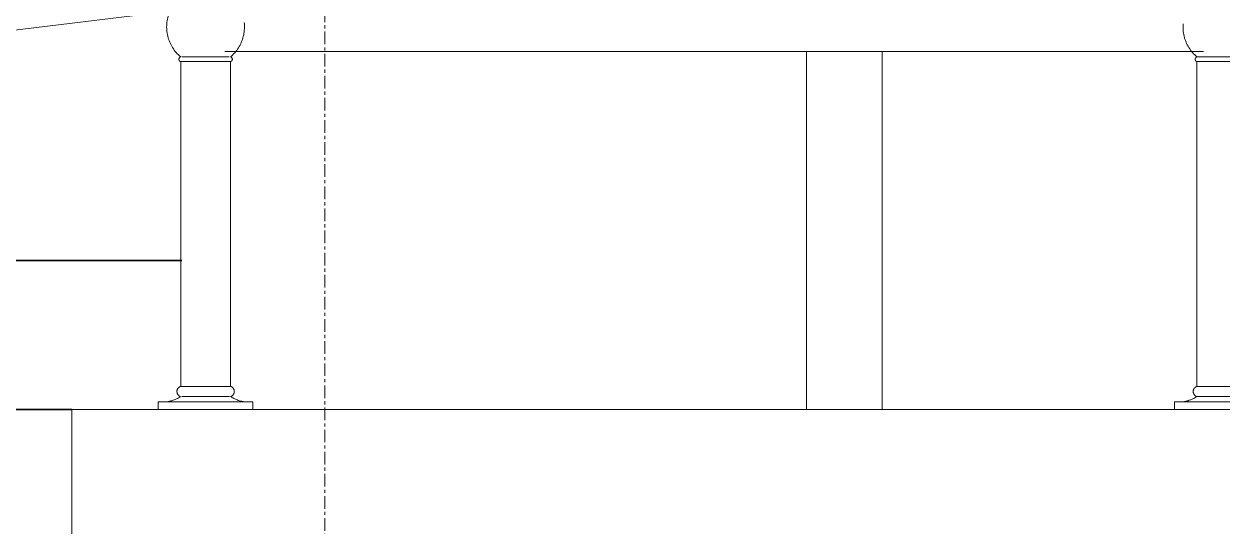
# Model space of a CAD drawing. Header units: inches. Extents: x 22 to 382261, y 22 to 371281.
# Drawn here: x 161371 to 162574, y 143624 to 144128 of the extents above; entities that cross this region are included whole.
import ezdxf

# ---------------------------------------------------------------- set-up
doc = ezdxf.new("R2010")
doc.units = ezdxf.units.IN
doc.header["$MEASUREMENT"] = 0
doc.linetypes.add('Centre', pattern=[31.75, 6.35, -4.7625, 15.875, -4.7625])
doc.linetypes.add('Grid Line 1_2_', pattern=[22.225, 12.7, -3.175, 3.175, -3.175])
for name, color, linetype, lineweight in [('A-DOOR', 31, 'Continuous', 9), ('A-DOOR-FRAM', 31, 'Continuous', 9), ('A-FLOR', 192, 'Continuous', 9), ('A-FLOR-HRAL', 11, 'Continuous', 9), ('A-FLOR-LEVL', 51, 'Continuous', 9), ('A-ROOF', 132, 'Continuous', 9), ('A-ROOF-OTLN', 132, 'Continuous', 9), ('S-GRID', 1, 'Continuous', 9)]:
    doc.layers.add(name, color=color, linetype=linetype, lineweight=lineweight)

# ---------------------------------------------------------------- blocks, each defined once
blk = doc.blocks.new('M_Single-Flush - 900 by 2100-458081-Approach Elevation')
at = {"layer": 'A-DOOR-FRAM'}
for p, q in [((-8084.2, 3810.2), (-8084.2, 3450)), ((-8008.2, 3450), (-8008.2, 3810.2))]:
    blk.add_line(p, q, dxfattribs=at)
blk = doc.blocks.new('Railing - 950mm High Post-V6-Approach Elevation')
at = {"layer": 'A-FLOR-HRAL'}
for p, q in [((-7692, 3804.5), (-7641.9, 3804.5)), ((-7692, 3799.7), (-7692, 3473.4)), ((-7692, 3799.7), (-7641.9, 3799.7)), ((-7692, 3473.4), (-7641.9, 3473.4)), ((-7714.5, 3457.8), (-7714.5, 3450)), ((-7714.5, 3457.8), (-7619.5, 3457.8)), ((-7692.1, 3463.1), (-7641.8, 3463.1))]:
    blk.add_line(p, q, dxfattribs=at)
at = {"layer": 'A-FLOR-HRAL', "flags": 128}
for points in [[(-7692, 3804.5), (-7693.2, 3805.5), (-7694.3, 3806.6), (-7695.4, 3807.7), (-7696.5, 3808.9), (-7697.5, 3810), (-7698.4, 3811.3), (-7699.3, 3812.6), (-7700.2, 3813.9), (-7701, 3815.2), (-7701.7, 3816.6), (-7702.4, 3818), (-7703, 3819.4), (-7703.6, 3820.9), (-7704.1, 3822.3), (-7704.6, 3823.8), (-7705, 3825.3), (-7705.3, 3826.9), (-7705.6, 3828.4), (-7705.8, 3830), (-7705.9, 3831.5), (-7706, 3833.1), (-7706, 3834.6), (-7706, 3836.2), (-7705.9, 3837.7)], [(-7692, 3799.7), (-7692.1, 3799.7), (-7692.2, 3799.7), (-7692.3, 3799.8), (-7692.4, 3799.8), (-7692.5, 3799.9), (-7692.6, 3799.9), (-7692.6, 3800), (-7692.7, 3800), (-7692.8, 3800.1), (-7692.9, 3800.1), (-7693, 3800.2), (-7693, 3800.3), (-7693.1, 3800.3), (-7693.2, 3800.4), (-7693.2, 3800.5), (-7693.3, 3800.6), (-7693.4, 3800.6), (-7693.4, 3800.7), (-7693.5, 3800.8), (-7693.5, 3800.9), (-7693.6, 3801), (-7693.6, 3801.1), (-7693.6, 3801.2), (-7693.7, 3801.3), (-7693.7, 3801.4), (-7693.7, 3801.5), (-7693.8, 3801.6), (-7693.8, 3801.7), (-7693.8, 3801.7), (-7693.8, 3801.8), (-7693.8, 3801.9), (-7693.8, 3802), (-7693.8, 3802.1), (-7693.8, 3802.2), (-7693.8, 3802.3), (-7693.8, 3802.4), (-7693.8, 3802.5), (-7693.8, 3802.6), (-7693.7, 3802.7), (-7693.7, 3802.8), (-7693.7, 3802.9), (-7693.6, 3803), (-7693.6, 3803.1), (-7693.6, 3803.2), (-7693.5, 3803.3), (-7693.5, 3803.4), (-7693.4, 3803.5), (-7693.3, 3803.5), (-7693.3, 3803.6), (-7693.2, 3803.7), (-7693.2, 3803.8), (-7693.1, 3803.9), (-7693, 3803.9), (-7692.9, 3804), (-7692.9, 3804.1), (-7692.8, 3804.1), (-7692.7, 3804.2), (-7692.6, 3804.2), (-7692.5, 3804.3), (-7692.4, 3804.3), (-7692.3, 3804.4), (-7692.3, 3804.4), (-7692.2, 3804.4), (-7692.1, 3804.5), (-7692, 3804.5)], [(-7692.1, 3463.1), (-7692.3, 3463.2), (-7692.5, 3463.3), (-7692.7, 3463.3), (-7692.9, 3463.4), (-7693.1, 3463.6), (-7693.3, 3463.7), (-7693.5, 3463.8), (-7693.6, 3463.9), (-7693.8, 3464), (-7694, 3464.2), (-7694.1, 3464.3), (-7694.3, 3464.5), (-7694.4, 3464.6), (-7694.6, 3464.8), (-7694.7, 3465), (-7694.8, 3465.2), (-7694.9, 3465.3), (-7695.1, 3465.5), (-7695.2, 3465.7), (-7695.3, 3465.9), (-7695.3, 3466.1), (-7695.4, 3466.3), (-7695.5, 3466.5), (-7695.6, 3466.7), (-7695.6, 3466.9), (-7695.7, 3467.1), (-7695.7, 3467.4), (-7695.7, 3467.6), (-7695.8, 3467.8), (-7695.8, 3468), (-7695.8, 3468.2), (-7695.8, 3468.4), (-7695.8, 3468.7), (-7695.7, 3468.9), (-7695.7, 3469.1), (-7695.7, 3469.3), (-7695.6, 3469.5), (-7695.6, 3469.7), (-7695.5, 3469.9), (-7695.4, 3470.1), (-7695.4, 3470.3), (-7695.3, 3470.5), (-7695.2, 3470.7), (-7695.1, 3470.9), (-7695, 3471.1), (-7694.8, 3471.3), (-7694.7, 3471.5), (-7694.6, 3471.6), (-7694.4, 3471.8), (-7694.3, 3472), (-7694.1, 3472.1), (-7694, 3472.3), (-7693.8, 3472.4), (-7693.7, 3472.5), (-7693.5, 3472.7), (-7693.3, 3472.8), (-7693.1, 3472.9), (-7692.9, 3473), (-7692.7, 3473.1), (-7692.5, 3473.2), (-7692.3, 3473.3), (-7692.1, 3473.4), (-7692, 3473.4)], [(-7709.5, 3457.8), (-7708.2, 3457.8), (-7707, 3457.9), (-7705.7, 3458), (-7704.5, 3458.2), (-7703.3, 3458.4), (-7702.1, 3458.7), (-7700.9, 3459), (-7699.7, 3459.4), (-7698.5, 3459.8), (-7697.4, 3460.2), (-7696.2, 3460.8), (-7695.1, 3461.3), (-7694, 3461.9), (-7693, 3462.5), (-7692.1, 3463.1)]]:
    blk.add_lwpolyline(points, dxfattribs=at)
blk = doc.blocks.new('Railing - 950mm High Post-V7-Approach Elevation')
at = {"layer": 'A-FLOR-HRAL'}
for p, q in [((-8712, 3804.5), (-8688.2, 3804.5)), ((-8688.2, 3804.5), (-8664.4, 3804.5)), ((-8713.2, 3799.7), (-8713.2, 3473.4)), ((-8713.2, 3799.7), (-8688.2, 3799.7)), ((-8688.2, 3799.7), (-8663.1, 3799.7)), ((-8663.1, 3473.4), (-8663.1, 3799.7)), ((-8713.2, 3473.4), (-8688.2, 3473.4)), ((-8688.2, 3473.4), (-8663.1, 3473.4)), ((-8735.7, 3457.8), (-8735.7, 3450)), ((-8735.7, 3457.8), (-8688.2, 3457.8)), ((-8712.1, 3463.1), (-8688.2, 3463.1)), ((-8688.2, 3463.1), (-8664.3, 3463.1)), ((-8688.2, 3457.8), (-8640.7, 3457.8)), ((-8640.7, 3450), (-8640.7, 3457.8))]:
    blk.add_line(p, q, dxfattribs=at)
at = {"layer": 'A-FLOR-HRAL', "flags": 128}
for points in [[(-8713.2, 3804.5), (-8714.4, 3805.5), (-8715.5, 3806.6), (-8716.6, 3807.7), (-8717.7, 3808.9), (-8718.7, 3810), (-8719.6, 3811.3), (-8720.5, 3812.6), (-8721.4, 3813.9), (-8722.2, 3815.2), (-8722.9, 3816.6), (-8723.6, 3818), (-8724.2, 3819.4), (-8724.8, 3820.9), (-8725.3, 3822.3), (-8725.8, 3823.8), (-8726.2, 3825.3), (-8726.5, 3826.9), (-8726.8, 3828.4), (-8727, 3830), (-8727.2, 3831.5), (-8727.2, 3833.1), (-8727.3, 3834.6), (-8727.2, 3836.2), (-8727.1, 3837.7)], [(-8649.4, 3839), (-8649.2, 3837.4), (-8649.1, 3835.8), (-8649.1, 3834.3), (-8649.2, 3832.7), (-8649.3, 3831.2), (-8649.4, 3829.6), (-8649.6, 3828.1), (-8649.9, 3826.5), (-8650.3, 3825), (-8650.7, 3823.5), (-8651.2, 3822), (-8651.7, 3820.5), (-8652.3, 3819.1), (-8652.9, 3817.7), (-8653.6, 3816.3), (-8654.4, 3814.9), (-8655.2, 3813.6), (-8656, 3812.3), (-8656.9, 3811), (-8657.9, 3809.8), (-8658.9, 3808.6), (-8660, 3807.4), (-8661.1, 3806.3), (-8662.2, 3805.3), (-8663.1, 3804.5)], [(-8713.2, 3799.7), (-8713.3, 3799.7), (-8713.4, 3799.7), (-8713.5, 3799.8), (-8713.6, 3799.8), (-8713.7, 3799.9), (-8713.8, 3799.9), (-8713.9, 3800), (-8714, 3800), (-8714, 3800.1), (-8714.1, 3800.1), (-8714.2, 3800.2), (-8714.3, 3800.3), (-8714.3, 3800.3), (-8714.4, 3800.4), (-8714.5, 3800.5), (-8714.5, 3800.6), (-8714.6, 3800.6), (-8714.6, 3800.7), (-8714.7, 3800.8), (-8714.8, 3800.9), (-8714.8, 3801), (-8714.8, 3801.1), (-8714.9, 3801.2), (-8714.9, 3801.3), (-8714.9, 3801.4), (-8715, 3801.5), (-8715, 3801.6), (-8715, 3801.7), (-8715, 3801.7), (-8715, 3801.8), (-8715, 3801.9), (-8715, 3802), (-8715, 3802.1), (-8715, 3802.2), (-8715, 3802.3), (-8715, 3802.4), (-8715, 3802.5), (-8715, 3802.6), (-8715, 3802.7), (-8714.9, 3802.8), (-8714.9, 3802.9), (-8714.9, 3803), (-8714.8, 3803.1), (-8714.8, 3803.2), (-8714.7, 3803.3), (-8714.7, 3803.4), (-8714.6, 3803.5), (-8714.6, 3803.5), (-8714.5, 3803.6), (-8714.4, 3803.7), (-8714.4, 3803.8), (-8714.3, 3803.9), (-8714.2, 3803.9), (-8714.2, 3804), (-8714.1, 3804.1), (-8714, 3804.1), (-8713.9, 3804.2), (-8713.8, 3804.2), (-8713.8, 3804.3), (-8713.7, 3804.3), (-8713.6, 3804.4), (-8713.5, 3804.4), (-8713.4, 3804.4), (-8713.3, 3804.5), (-8713.2, 3804.5)], [(-8663.1, 3804.5), (-8663.1, 3804.5), (-8663, 3804.4), (-8662.9, 3804.4), (-8662.8, 3804.3), (-8662.7, 3804.3), (-8662.6, 3804.3), (-8662.5, 3804.2), (-8662.4, 3804.1), (-8662.3, 3804.1), (-8662.3, 3804), (-8662.2, 3804), (-8662.1, 3803.9), (-8662, 3803.8), (-8662, 3803.8), (-8661.9, 3803.7), (-8661.8, 3803.6), (-8661.8, 3803.5), (-8661.7, 3803.4), (-8661.7, 3803.4), (-8661.6, 3803.3), (-8661.6, 3803.2), (-8661.5, 3803.1), (-8661.5, 3803), (-8661.5, 3802.9), (-8661.4, 3802.8), (-8661.4, 3802.7), (-8661.4, 3802.6), (-8661.4, 3802.5), (-8661.4, 3802.4), (-8661.3, 3802.3), (-8661.3, 3802.2), (-8661.3, 3802.1), (-8661.3, 3802), (-8661.3, 3801.9), (-8661.3, 3801.8), (-8661.4, 3801.7), (-8661.4, 3801.6), (-8661.4, 3801.5), (-8661.4, 3801.4), (-8661.5, 3801.3), (-8661.5, 3801.2), (-8661.5, 3801.1), (-8661.6, 3801), (-8661.6, 3801), (-8661.6, 3800.9), (-8661.7, 3800.8), (-8661.8, 3800.7), (-8661.8, 3800.6), (-8661.9, 3800.5), (-8661.9, 3800.5), (-8662, 3800.4), (-8662.1, 3800.3), (-8662.1, 3800.2), (-8662.2, 3800.2), (-8662.3, 3800.1), (-8662.4, 3800.1), (-8662.5, 3800), (-8662.5, 3799.9), (-8662.6, 3799.9), (-8662.7, 3799.8), (-8662.8, 3799.8), (-8662.9, 3799.8), (-8663, 3799.7), (-8663.1, 3799.7), (-8663.1, 3799.7)], [(-8713.3, 3463.1), (-8713.5, 3463.2), (-8713.7, 3463.3), (-8713.9, 3463.3), (-8714.1, 3463.4), (-8714.3, 3463.6), (-8714.5, 3463.7), (-8714.7, 3463.8), (-8714.9, 3463.9), (-8715, 3464), (-8715.2, 3464.2), (-8715.3, 3464.3), (-8715.5, 3464.5), (-8715.6, 3464.6), (-8715.8, 3464.8), (-8715.9, 3465), (-8716.1, 3465.2), (-8716.2, 3465.3), (-8716.3, 3465.5), (-8716.4, 3465.7), (-8716.5, 3465.9), (-8716.6, 3466.1), (-8716.7, 3466.3), (-8716.7, 3466.5), (-8716.8, 3466.7), (-8716.8, 3466.9), (-8716.9, 3467.1), (-8716.9, 3467.4), (-8717, 3467.6), (-8717, 3467.8), (-8717, 3468), (-8717, 3468.2), (-8717, 3468.4), (-8717, 3468.7), (-8717, 3468.9), (-8716.9, 3469.1), (-8716.9, 3469.3), (-8716.9, 3469.5), (-8716.8, 3469.7), (-8716.7, 3469.9), (-8716.7, 3470.1), (-8716.6, 3470.3), (-8716.5, 3470.5), (-8716.4, 3470.7), (-8716.3, 3470.9), (-8716.2, 3471.1), (-8716.1, 3471.3), (-8715.9, 3471.5), (-8715.8, 3471.6), (-8715.7, 3471.8), (-8715.5, 3472), (-8715.4, 3472.1), (-8715.2, 3472.3), (-8715.1, 3472.4), (-8714.9, 3472.5), (-8714.7, 3472.7), (-8714.5, 3472.8), (-8714.3, 3472.9), (-8714.2, 3473), (-8714, 3473.1), (-8713.8, 3473.2), (-8713.6, 3473.3), (-8713.4, 3473.4), (-8713.2, 3473.4)], [(-8663.1, 3473.4), (-8662.9, 3473.3), (-8662.7, 3473.3), (-8662.5, 3473.2), (-8662.3, 3473.1), (-8662.2, 3473), (-8662, 3472.9), (-8661.8, 3472.8), (-8661.6, 3472.6), (-8661.4, 3472.5), (-8661.3, 3472.4), (-8661.1, 3472.2), (-8660.9, 3472.1), (-8660.8, 3471.9), (-8660.7, 3471.7), (-8660.5, 3471.6), (-8660.4, 3471.4), (-8660.3, 3471.2), (-8660.2, 3471), (-8660, 3470.8), (-8659.9, 3470.7), (-8659.9, 3470.5), (-8659.8, 3470.3), (-8659.7, 3470.1), (-8659.6, 3469.9), (-8659.6, 3469.6), (-8659.5, 3469.4), (-8659.5, 3469.2), (-8659.4, 3469), (-8659.4, 3468.8), (-8659.4, 3468.6), (-8659.4, 3468.4), (-8659.4, 3468.1), (-8659.4, 3467.9), (-8659.4, 3467.7), (-8659.4, 3467.5), (-8659.5, 3467.3), (-8659.5, 3467.1), (-8659.6, 3466.9), (-8659.6, 3466.6), (-8659.7, 3466.4), (-8659.8, 3466.2), (-8659.8, 3466), (-8659.9, 3465.8), (-8660, 3465.6), (-8660.1, 3465.5), (-8660.3, 3465.3), (-8660.4, 3465.1), (-8660.5, 3464.9), (-8660.6, 3464.7), (-8660.8, 3464.6), (-8660.9, 3464.4), (-8661.1, 3464.3), (-8661.3, 3464.1), (-8661.4, 3464), (-8661.6, 3463.9), (-8661.8, 3463.7), (-8662, 3463.6), (-8662.1, 3463.5), (-8662.3, 3463.4), (-8662.5, 3463.3), (-8662.7, 3463.2), (-8662.9, 3463.1), (-8663.1, 3463.1)], [(-8730.7, 3457.8), (-8729.4, 3457.8), (-8728.2, 3457.9), (-8727, 3458), (-8725.7, 3458.2), (-8724.5, 3458.4), (-8723.3, 3458.7), (-8722.1, 3459), (-8720.9, 3459.4), (-8719.7, 3459.8), (-8718.6, 3460.2), (-8717.5, 3460.8), (-8716.3, 3461.3), (-8715.3, 3461.9), (-8714.2, 3462.5), (-8713.3, 3463.1)], [(-8663.1, 3463.1), (-8662, 3462.4), (-8660.9, 3461.8), (-8659.8, 3461.2), (-8658.7, 3460.7), (-8657.6, 3460.2), (-8656.4, 3459.7), (-8655.3, 3459.3), (-8654.1, 3458.9), (-8652.9, 3458.6), (-8651.7, 3458.4), (-8650.4, 3458.2), (-8649.2, 3458), (-8648, 3457.9), (-8646.7, 3457.8), (-8645.7, 3457.8)]]:
    blk.add_lwpolyline(points, dxfattribs=at)
blk = doc.blocks.new('Railing - 950mm High Post-V9-Approach Elevation')
at = {"layer": 'A-FLOR-HRAL'}
for p, q in [((-8713.2, 3799.7), (-8713.2, 3473.4)), ((-8713.2, 3799.7), (-8712, 3799.7)), ((-8664.4, 3799.7), (-8663.1, 3799.7)), ((-8663.1, 3473.4), (-8663.1, 3799.7)), ((-8713.2, 3473.4), (-8712, 3473.4)), ((-8664.4, 3473.4), (-8663.1, 3473.4)), ((-8735.7, 3457.8), (-8735.7, 3450)), ((-8735.7, 3457.8), (-8734.5, 3457.8)), ((-8641.9, 3457.8), (-8640.7, 3457.8)), ((-8640.7, 3450), (-8640.7, 3457.8))]:
    blk.add_line(p, q, dxfattribs=at)
at = {"layer": 'A-FLOR-HRAL', "flags": 128}
for points in [[(-8723.4, 3817.5), (-8723.6, 3818), (-8724.2, 3819.4), (-8724.8, 3820.9), (-8725.3, 3822.3), (-8725.8, 3823.8), (-8726.2, 3825.3), (-8726.5, 3826.9), (-8726.8, 3828.4), (-8727, 3830), (-8727.2, 3831.5), (-8727.2, 3833.1), (-8727.3, 3834.6), (-8727.2, 3836.2), (-8727.1, 3837.7), (-8727, 3839.3), (-8726.7, 3840.8), (-8726.5, 3842.4), (-8726.1, 3843.9), (-8725.7, 3845.4)], [(-8713.2, 3804.5), (-8714.4, 3805.5), (-8715.5, 3806.6), (-8716.6, 3807.7), (-8717.7, 3808.9), (-8718.7, 3810), (-8719.6, 3811.3), (-8720.5, 3812.6), (-8721.4, 3813.9), (-8722.2, 3815.2), (-8722.9, 3816.6)], [(-8713.2, 3799.7), (-8713.3, 3799.7), (-8713.4, 3799.7), (-8713.5, 3799.8), (-8713.6, 3799.8), (-8713.7, 3799.9), (-8713.8, 3799.9), (-8713.9, 3800), (-8714, 3800), (-8714, 3800.1), (-8714.1, 3800.1), (-8714.2, 3800.2), (-8714.3, 3800.3), (-8714.3, 3800.3), (-8714.4, 3800.4), (-8714.5, 3800.5), (-8714.5, 3800.6), (-8714.6, 3800.6), (-8714.6, 3800.7), (-8714.7, 3800.8), (-8714.8, 3800.9), (-8714.8, 3801), (-8714.8, 3801.1), (-8714.9, 3801.2), (-8714.9, 3801.3), (-8714.9, 3801.4), (-8715, 3801.5), (-8715, 3801.6), (-8715, 3801.7), (-8715, 3801.7), (-8715, 3801.8), (-8715, 3801.9), (-8715, 3802), (-8715, 3802.1), (-8715, 3802.2), (-8715, 3802.3), (-8715, 3802.4), (-8715, 3802.5), (-8715, 3802.6), (-8715, 3802.7), (-8714.9, 3802.8), (-8714.9, 3802.9), (-8714.9, 3803), (-8714.8, 3803.1), (-8714.8, 3803.2), (-8714.7, 3803.3), (-8714.7, 3803.4), (-8714.6, 3803.5), (-8714.6, 3803.5), (-8714.5, 3803.6), (-8714.4, 3803.7), (-8714.4, 3803.8), (-8714.3, 3803.9), (-8714.2, 3803.9), (-8714.2, 3804), (-8714.1, 3804.1), (-8714, 3804.1), (-8713.9, 3804.2), (-8713.8, 3804.2), (-8713.8, 3804.3), (-8713.7, 3804.3), (-8713.6, 3804.4), (-8713.5, 3804.4), (-8713.4, 3804.4), (-8713.3, 3804.5), (-8713.2, 3804.5)], [(-8657.9, 3809.8), (-8658.9, 3808.6), (-8660, 3807.4), (-8661.1, 3806.3), (-8662.2, 3805.3), (-8663.1, 3804.5)], [(-8663.1, 3804.5), (-8663.1, 3804.5), (-8663, 3804.4), (-8662.9, 3804.4), (-8662.8, 3804.3), (-8662.7, 3804.3), (-8662.6, 3804.3), (-8662.5, 3804.2), (-8662.4, 3804.1), (-8662.3, 3804.1), (-8662.3, 3804), (-8662.2, 3804), (-8662.1, 3803.9), (-8662, 3803.8), (-8662, 3803.8), (-8661.9, 3803.7), (-8661.8, 3803.6), (-8661.8, 3803.5), (-8661.7, 3803.4), (-8661.7, 3803.4), (-8661.6, 3803.3), (-8661.6, 3803.2), (-8661.5, 3803.1), (-8661.5, 3803), (-8661.5, 3802.9), (-8661.4, 3802.8), (-8661.4, 3802.7), (-8661.4, 3802.6), (-8661.4, 3802.5), (-8661.4, 3802.4), (-8661.3, 3802.3), (-8661.3, 3802.2), (-8661.3, 3802.1), (-8661.3, 3802), (-8661.3, 3801.9), (-8661.3, 3801.8), (-8661.4, 3801.7), (-8661.4, 3801.6), (-8661.4, 3801.5), (-8661.4, 3801.4), (-8661.5, 3801.3), (-8661.5, 3801.2), (-8661.5, 3801.1), (-8661.6, 3801), (-8661.6, 3801), (-8661.6, 3800.9), (-8661.7, 3800.8), (-8661.8, 3800.7), (-8661.8, 3800.6), (-8661.9, 3800.5), (-8661.9, 3800.5), (-8662, 3800.4), (-8662.1, 3800.3), (-8662.1, 3800.2), (-8662.2, 3800.2), (-8662.3, 3800.1), (-8662.4, 3800.1), (-8662.5, 3800), (-8662.5, 3799.9), (-8662.6, 3799.9), (-8662.7, 3799.8), (-8662.8, 3799.8), (-8662.9, 3799.8), (-8663, 3799.7), (-8663.1, 3799.7), (-8663.1, 3799.7)], [(-8716.7, 3469.9), (-8716.7, 3470.1), (-8716.6, 3470.3), (-8716.5, 3470.5), (-8716.4, 3470.7)], [(-8715.9, 3471.5), (-8715.8, 3471.6), (-8715.7, 3471.8), (-8715.5, 3472), (-8715.4, 3472.1), (-8715.2, 3472.3), (-8715.1, 3472.4), (-8714.9, 3472.5), (-8714.7, 3472.7), (-8714.5, 3472.8), (-8714.3, 3472.9), (-8714.2, 3473), (-8714, 3473.1), (-8713.8, 3473.2), (-8713.6, 3473.3), (-8713.4, 3473.4), (-8713.2, 3473.4)], [(-8663.1, 3473.4), (-8662.9, 3473.3), (-8662.7, 3473.3), (-8662.5, 3473.2), (-8662.3, 3473.1), (-8662.2, 3473), (-8662, 3472.9), (-8661.8, 3472.8), (-8661.6, 3472.6), (-8661.4, 3472.5), (-8661.3, 3472.4), (-8661.1, 3472.2), (-8660.9, 3472.1)], [(-8660.4, 3471.4), (-8660.3, 3471.2), (-8660.2, 3471), (-8660, 3470.8), (-8659.9, 3470.7), (-8659.9, 3470.5), (-8659.8, 3470.3), (-8659.7, 3470.1), (-8659.6, 3469.9), (-8659.6, 3469.6), (-8659.5, 3469.4), (-8659.5, 3469.2), (-8659.4, 3469)], [(-8729.4, 3457.8), (-8728.2, 3457.9), (-8727, 3458), (-8725.7, 3458.2), (-8724.5, 3458.4), (-8723.3, 3458.7), (-8722.1, 3459), (-8720.9, 3459.4), (-8719.7, 3459.8), (-8718.6, 3460.2), (-8717.5, 3460.8), (-8716.3, 3461.3), (-8715.3, 3461.9), (-8714.2, 3462.5), (-8713.3, 3463.1)], [(-8713.3, 3463.1), (-8713.5, 3463.2), (-8713.7, 3463.3), (-8713.9, 3463.3), (-8714.1, 3463.4), (-8714.3, 3463.6), (-8714.5, 3463.7), (-8714.7, 3463.8), (-8714.9, 3463.9), (-8715, 3464), (-8715.2, 3464.2), (-8715.3, 3464.3), (-8715.5, 3464.5), (-8715.6, 3464.6), (-8715.8, 3464.8), (-8715.9, 3465)], [(-8660.3, 3465.3), (-8660.4, 3465.1), (-8660.5, 3464.9), (-8660.6, 3464.7), (-8660.8, 3464.6), (-8660.9, 3464.4), (-8661.1, 3464.3), (-8661.3, 3464.1), (-8661.4, 3464), (-8661.6, 3463.9), (-8661.8, 3463.7), (-8662, 3463.6), (-8662.1, 3463.5), (-8662.3, 3463.4), (-8662.5, 3463.3), (-8662.7, 3463.2), (-8662.9, 3463.1), (-8663.1, 3463.1)], [(-8663.1, 3463.1), (-8662, 3462.4), (-8660.9, 3461.8), (-8659.8, 3461.2), (-8658.7, 3460.7), (-8657.6, 3460.2), (-8656.4, 3459.7), (-8655.3, 3459.3), (-8654.1, 3458.9), (-8652.9, 3458.6), (-8651.7, 3458.4), (-8650.4, 3458.2), (-8649.2, 3458), (-8648, 3457.9), (-8646.7, 3457.8)]]:
    blk.add_lwpolyline(points, dxfattribs=at)
blk = doc.blocks.new('Railing - Railing-516583-Approach Elevation')
at = {"layer": 'A-FLOR-HRAL'}
blk.add_line((-8668.9, 3810), (-7685.3, 3810), dxfattribs=at)
for name in ['Railing - 950mm High Post-V7-Approach Elevation', 'Railing - 950mm High Post-V9-Approach Elevation', 'Railing - 950mm High Post-V6-Approach Elevation']:
    blk.add_blockref(name, (0, 0))

msp = doc.modelspace()

# ---------------------------------------------------------------- linework, layer by layer
at = {"layer": 'A-FLOR'}
for p, q in [((161418.5, 143740.7), (163461, 143740.7)), ((161418.5, 143590.7), (161418.5, 143740.7))]:
    msp.add_line(p, q, dxfattribs=at)
at = {"layer": 'A-FLOR-LEVL', "linetype": 'Grid Line 1_2_'}
msp.add_line((151584.8, 143740.7), (181982.2, 143740.7), dxfattribs=at)
at = {"layer": 'A-ROOF', "lineweight": 35}
for p, q in [((158583, 143890.7), (161529.2, 143890.7)), ((161418.5, 143740.7), (158583, 143740.7))]:
    msp.add_line(p, q, dxfattribs=at)
at = {"layer": 'A-ROOF-OTLN'}
msp.add_line((161518.2, 144141.3), (159477.1, 143890.7), dxfattribs=at)
at = {"layer": 'S-GRID', "linetype": 'Grid Line 1_2_'}
msp.add_line((161673, 139840.7), (161673, 152266.5), dxfattribs=at)

# ---------------------------------------------------------------- block references
at = {"layer": 'A-DOOR', "linetype": 'Centre'}
msp.add_blockref('M_Single-Flush - 900 by 2100-458081-Approach Elevation', (170241.2, 140290.7), dxfattribs=at)
at = {"layer": 'A-FLOR-HRAL'}
msp.add_blockref('Railing - Railing-516583-Approach Elevation', (170241.2, 140290.7), dxfattribs=at)

doc.saveas('drawing.dxf')
